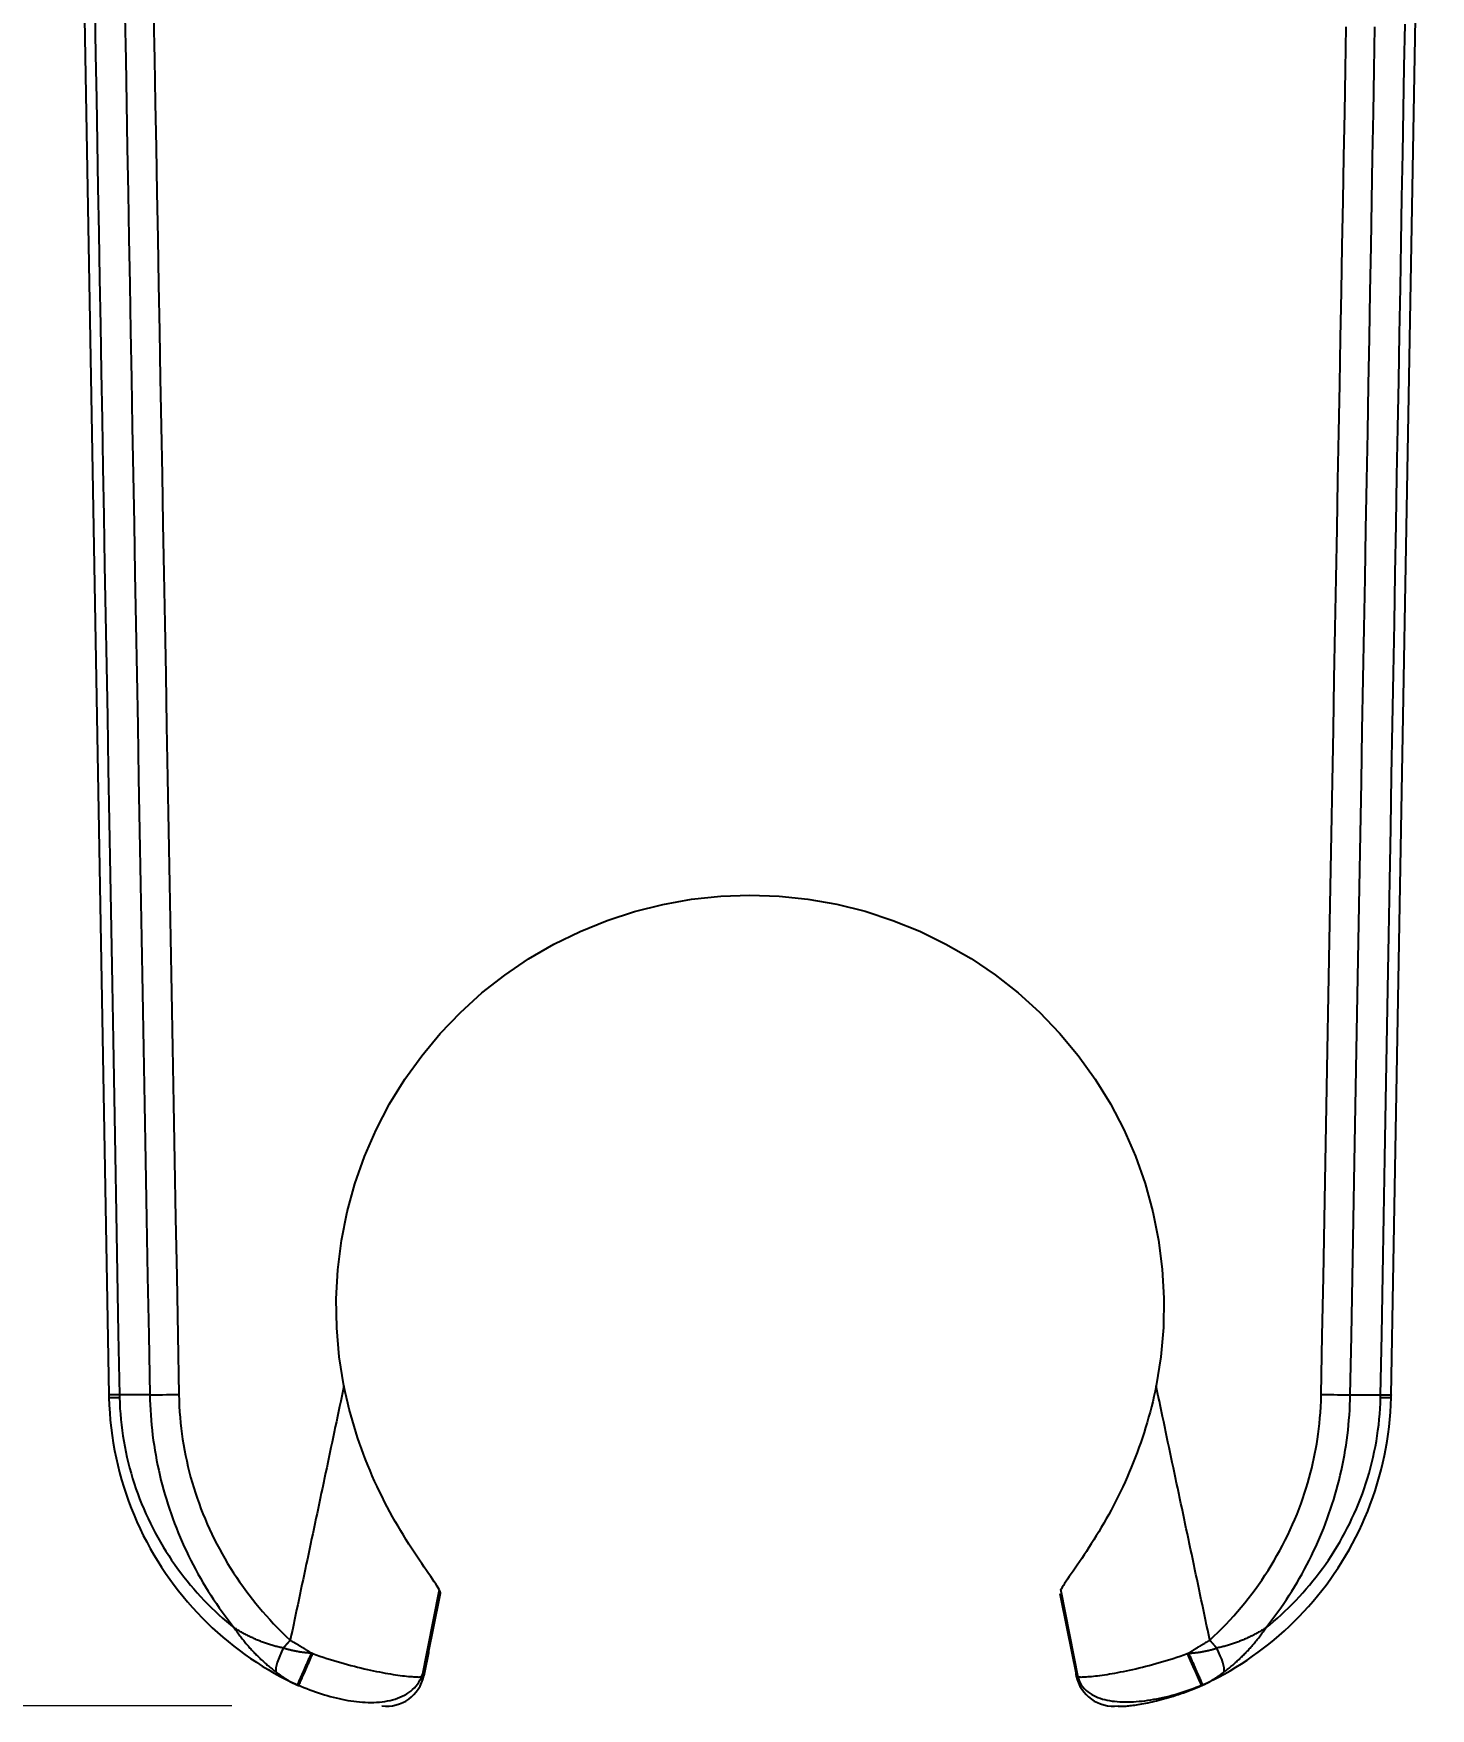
# Model space of a CAD drawing. Extents: x 0 to 395, y 0 to 289.
# Drawn here: x 95.54 to 132.83, y 114.11 to 158.81 of the extents above; entities that cross this region are included whole.
import ezdxf

# ---------------------------------------------------------------- set-up
doc = ezdxf.new("R2010")
doc.units = 0
doc.header["$LTSCALE"] = 10
doc.header["$MEASUREMENT"] = 0
doc.header["$PDMODE"] = 3
doc.header["$PDSIZE"] = -10
doc.layers.get('0').update_dxf_attribs({"linetype": 'CONTINUOUS'})
doc.layers.get('DEFPOINTS').update_dxf_attribs({"linetype": 'CONTINUOUS'})
doc.layers.add('1', color=7, linetype='CONTINUOUS')
doc.styles.add('Daelim Dimension', font='')
doc.styles.get('Daelim Dimension').set_extended_font_data('나눔고딕')
doc.dimstyles.new('DEFAULT', dxfattribs={"dimscale": 2, "dimtxt": 2, "dimasz": 2, "dimexe": 0, "dimexo": 2, "dimgap": 1, "dimtad": 1, "dimdec": 0, "dimzin": 9, "dimdsep": 46, "dimtxsty": 'Daelim Dimension', "dimcen": 0.5, "dimclrd": 5, "dimclre": 5, "dimclrt": 256, "dimadec": 1, "dimazin": 0, "dimtfac": 1, "dimtdec": 0, "dimtix": 1, "dimtmove": 0, "dimatfit": 3, "dimfxl": 1, "dimtolj": 1, "dimtzin": 1, "dimlwd": 9, "dimlwe": 9, "dimarcsym": 0})

# ---------------------------------------------------------------- blocks, each defined once
blk = doc.blocks.new('*D8')
at = {"color": 5, "linetype": 'ByBlock', "lineweight": 9, "ltscale": 0.5, "transparency": 16777216}
for p, q in [((92.505, 181.859), (71.782, 181.859)), ((71.782, 177.859), (71.782, 118.179)), ((100.838, 114.179), (71.782, 114.179))]:
    blk.add_line(p, q, dxfattribs=at)
at = {"color": 5, "ltscale": 0.5, "transparency": 16777216}
for points in [[(71.116, 177.859), (72.449, 177.859), (71.782, 181.859)], [(71.116, 118.179), (72.449, 118.179), (71.782, 114.179)]]:
    blk.add_solid(points, dxfattribs=at)
at = {"layer": 'DEFPOINTS', "color": 0, "ltscale": 0.5, "transparency": 16777216}
for p in [(96.505, 181.859), (71.782, 114.179), (104.838, 114.179)]:
    blk.add_point(p, dxfattribs=at)
at = {"color": 7, "ltscale": 0.5, "transparency": 16777216, "insert": (66.516, 148.019), "char_height": 6, "attachment_point": 5, "rotation": 90, "style": 'Daelim Dimension'}
blk.add_mtext('\\A1;68', dxfattribs=at)
blk = doc.blocks.new('*D9')
at = {"color": 5, "linetype": 'ByBlock', "lineweight": 9, "ltscale": 0.5, "transparency": 16777216}
for p, q in [((109.203, 190.859), (56.379, 190.859)), ((56.379, 186.859), (56.379, 118.179)), ((100.838, 114.179), (56.379, 114.179))]:
    blk.add_line(p, q, dxfattribs=at)
at = {"color": 5, "ltscale": 0.5, "transparency": 16777216}
for points in [[(55.713, 186.859), (57.046, 186.859), (56.379, 190.859)], [(55.713, 118.179), (57.046, 118.179), (56.379, 114.179)]]:
    blk.add_solid(points, dxfattribs=at)
at = {"layer": 'DEFPOINTS', "color": 0, "ltscale": 0.5, "transparency": 16777216}
for p in [(113.203, 190.859), (56.379, 114.179), (104.838, 114.179)]:
    blk.add_point(p, dxfattribs=at)
at = {"color": 7, "ltscale": 0.5, "transparency": 16777216, "insert": (51.178, 152.519), "char_height": 6, "attachment_point": 5, "rotation": 90, "style": 'Daelim Dimension'}
blk.add_mtext('\\A1;77', dxfattribs=at)

msp = doc.modelspace()

# ---------------------------------------------------------------- linework, layer by layer
at = {"layer": '1'}
for p, q in [((98.645, 122.478), (97.835, 122.478)), ((130.694, 122.478), (131.504, 122.478))]:
    msp.add_line(p, q, dxfattribs=at)
for points in [[(96.505, 181.859), (97.554, 122.471)], [(131.785, 122.471), (132.835, 181.859)], [(97.179, 159.386), (97.199, 158.237), (97.22, 157.073), (97.241, 155.893), (97.262, 154.699), (97.284, 153.49), (97.305, 152.265), (97.327, 151.027), (97.35, 149.773), (97.372, 148.506), (97.395, 147.223), (97.418, 145.926), (97.441, 144.612), (97.465, 143.281), (97.489, 141.933), (97.513, 140.567), (97.538, 139.183), (97.563, 137.778), (97.588, 136.353), (97.614, 134.906), (97.64, 133.436), (97.667, 131.942), (97.694, 130.424), (97.721, 128.881), (97.749, 127.315), (97.777, 125.726), (97.806, 124.113), (97.835, 122.478)], [(97.981, 159.273), (98.002, 158.117), (98.023, 156.946), (98.045, 155.76), (98.066, 154.558), (98.088, 153.341), (98.111, 152.109), (98.133, 150.862), (98.156, 149.599), (98.179, 148.322), (98.202, 147.029), (98.226, 145.721), (98.25, 144.397), (98.274, 143.057), (98.298, 141.7), (98.323, 140.328), (98.348, 138.939), (98.374, 137.532), (98.399, 136.109), (98.425, 134.667), (98.452, 133.208), (98.478, 131.73), (98.505, 130.234), (98.533, 128.719), (98.56, 127.186), (98.588, 125.635), (98.617, 124.066), (98.645, 122.478)], [(98.748, 159.275), (98.77, 158.119), (98.791, 156.948), (98.813, 155.762), (98.835, 154.56), (98.857, 153.344), (98.88, 152.112), (98.902, 150.865), (98.926, 149.602), (98.949, 148.325), (98.973, 147.032), (98.997, 145.724), (99.021, 144.4), (99.045, 143.06), (99.07, 141.704), (99.095, 140.332), (99.121, 138.943), (99.146, 137.537), (99.173, 136.113), (99.199, 134.672), (99.226, 133.213), (99.253, 131.736), (99.28, 130.24), (99.308, 128.725), (99.336, 127.192), (99.364, 125.641), (99.393, 124.072), (99.422, 122.485)], [(129.917, 122.485), (129.946, 124.059), (129.975, 125.616), (130.003, 127.156), (130.031, 128.678), (130.058, 130.182), (130.085, 131.669), (130.112, 133.139), (130.139, 134.591), (130.165, 136.025), (130.191, 137.442), (130.217, 138.841), (130.242, 140.224), (130.267, 141.589), (130.292, 142.938), (130.316, 144.271), (130.34, 145.587), (130.364, 146.887), (130.388, 148.17), (130.411, 149.437), (130.434, 150.687), (130.456, 151.92), (130.479, 153.137), (130.501, 154.338), (130.522, 155.523), (130.544, 156.692), (130.565, 157.845), (130.586, 158.984)], [(130.694, 122.478), (130.722, 124.053), (130.751, 125.611), (130.778, 127.15), (130.806, 128.673), (130.833, 130.177), (130.86, 131.664), (130.886, 133.134), (130.913, 134.585), (130.938, 136.02), (130.964, 137.437), (130.989, 138.836), (131.014, 140.219), (131.039, 141.585), (131.063, 142.934), (131.087, 144.267), (131.111, 145.583), (131.135, 146.883), (131.158, 148.167), (131.181, 149.433), (131.203, 150.684), (131.225, 151.917), (131.247, 153.135), (131.269, 154.336), (131.29, 155.52), (131.312, 156.69), (131.332, 157.843), (131.353, 158.981)], [(131.504, 122.478), (131.533, 124.089), (131.561, 125.678), (131.589, 127.247), (131.617, 128.793), (131.644, 130.318), (131.67, 131.82), (131.697, 133.3), (131.723, 134.757), (131.748, 136.192), (131.773, 137.606), (131.798, 139.001), (131.823, 140.376), (131.847, 141.734), (131.871, 143.074), (131.894, 144.399), (131.917, 145.709), (131.94, 147.002), (131.963, 148.28), (131.986, 149.542), (132.008, 150.788), (132.03, 152.017), (132.051, 153.23), (132.073, 154.427), (132.094, 155.607), (132.114, 156.772), (132.135, 157.921), (132.155, 159.055)], [(103.83, 122.714), (103.704, 123.487), (103.635, 124.261), (103.621, 125.037), (103.662, 125.815), (103.76, 126.593), (103.913, 127.357), (104.118, 128.104), (104.376, 128.835), (104.687, 129.548), (105.048, 130.239), (105.455, 130.898), (105.905, 131.524), (106.399, 132.119), (106.938, 132.68), (107.513, 133.202), (108.121, 133.679), (108.759, 134.112), (109.43, 134.501), (110.131, 134.845), (110.852, 135.137), (111.589, 135.378), (112.34, 135.566), (113.107, 135.703), (113.888, 135.785), (114.667, 135.813), (115.443, 135.786), (116.215, 135.705), (116.984, 135.569), (117.744, 135.38), (118.483, 135.139), (119.2, 134.848), (119.896, 134.508), (120.571, 134.118), (121.215, 133.681), (121.823, 133.204), (122.395, 132.687), (122.93, 132.13), (123.429, 131.531), (123.882, 130.902), (124.288, 130.245), (124.646, 129.561), (124.957, 128.85), (125.218, 128.113), (125.425, 127.363), (125.577, 126.604), (125.675, 125.834), (125.718, 125.055), (125.705, 124.269), (125.636, 123.489), (125.51, 122.714)], [(97.554, 122.484), (97.556, 122.405)], [(99.422, 122.485), (99.426, 122.329), (99.433, 122.176), (99.442, 122.024), (99.454, 121.874), (99.467, 121.727), (99.483, 121.581), (99.502, 121.436), (99.523, 121.292), (99.546, 121.147), (99.572, 121.002), (99.6, 120.856), (99.631, 120.711), (99.664, 120.567), (99.699, 120.423), (99.737, 120.281), (99.777, 120.138), (99.82, 119.997), (99.864, 119.856), (99.911, 119.716), (99.961, 119.576), (100.012, 119.438), (100.066, 119.3), (100.122, 119.164), (100.18, 119.028), (100.241, 118.893), (100.303, 118.759), (100.368, 118.626), (100.435, 118.495), (100.504, 118.364), (100.575, 118.234), (100.648, 118.106), (100.723, 117.979), (100.8, 117.854), (100.879, 117.729), (100.96, 117.607), (101.042, 117.486), (101.126, 117.367), (101.211, 117.25), (101.297, 117.135), (101.385, 117.022), (101.475, 116.91), (101.565, 116.8), (101.657, 116.692), (101.752, 116.584), (101.85, 116.476), (101.951, 116.368), (102.056, 116.259), (102.165, 116.15), (102.278, 116.039), (102.395, 115.929)], [(103.83, 122.714), (103.801, 122.577), (103.772, 122.44), (103.743, 122.303), (103.714, 122.167), (103.685, 122.03), (103.656, 121.894), (103.628, 121.757), (103.599, 121.621), (103.57, 121.484), (103.541, 121.348), (103.512, 121.211), (103.483, 121.075), (103.455, 120.939), (103.426, 120.803), (103.397, 120.666), (103.368, 120.53), (103.34, 120.394), (103.311, 120.258), (103.282, 120.122), (103.253, 119.986), (103.225, 119.85), (103.196, 119.714), (103.167, 119.579), (103.138, 119.443), (103.11, 119.307), (103.081, 119.172), (103.052, 119.036), (103.024, 118.9), (102.995, 118.765), (102.966, 118.629), (102.938, 118.494), (102.909, 118.359), (102.881, 118.223), (102.852, 118.088), (102.823, 117.953), (102.795, 117.817), (102.766, 117.682), (102.737, 117.547), (102.709, 117.412), (102.68, 117.277), (102.652, 117.142), (102.623, 117.007), (102.595, 116.872), (102.566, 116.737), (102.538, 116.603), (102.509, 116.468), (102.481, 116.333), (102.452, 116.199), (102.424, 116.064), (102.395, 115.929)], [(106.397, 117.173), (106.405, 117.181), (106.407, 117.195), (106.401, 117.217), (106.389, 117.246), (106.371, 117.281), (106.347, 117.324), (106.316, 117.373), (106.281, 117.429), (106.24, 117.49), (106.194, 117.557), (106.144, 117.629), (106.09, 117.708), (106.033, 117.791), (105.972, 117.879), (105.909, 117.971), (105.843, 118.068), (105.775, 118.169), (105.705, 118.274), (105.634, 118.383), (105.562, 118.495), (105.49, 118.609), (105.418, 118.727), (105.345, 118.847), (105.272, 118.97), (105.2, 119.096), (105.127, 119.224), (105.055, 119.356), (104.984, 119.489), (104.915, 119.623), (104.846, 119.759), (104.779, 119.896), (104.713, 120.034), (104.649, 120.174), (104.586, 120.315), (104.525, 120.458), (104.466, 120.602), (104.408, 120.747), (104.352, 120.893), (104.297, 121.041), (104.245, 121.19), (104.194, 121.339), (104.145, 121.49), (104.098, 121.641), (104.054, 121.792), (104.011, 121.944), (103.971, 122.097), (103.932, 122.25), (103.896, 122.404), (103.862, 122.559), (103.83, 122.714)], [(125.51, 122.714), (125.481, 122.573), (125.45, 122.433), (125.418, 122.293), (125.383, 122.154), (125.348, 122.016), (125.31, 121.879), (125.271, 121.742), (125.23, 121.606), (125.188, 121.47), (125.144, 121.335), (125.099, 121.201), (125.052, 121.067), (125.003, 120.935), (124.953, 120.802), (124.901, 120.671), (124.848, 120.54), (124.794, 120.41), (124.738, 120.281), (124.68, 120.152), (124.621, 120.024), (124.561, 119.897), (124.499, 119.77), (124.436, 119.645), (124.373, 119.523), (124.309, 119.401), (124.244, 119.282), (124.179, 119.164), (124.113, 119.049), (124.047, 118.935), (123.98, 118.823), (123.913, 118.713), (123.846, 118.605), (123.78, 118.5), (123.715, 118.398), (123.65, 118.299), (123.587, 118.203), (123.525, 118.11), (123.464, 118.02), (123.406, 117.934), (123.348, 117.851), (123.294, 117.772), (123.242, 117.697), (123.193, 117.626), (123.148, 117.561), (123.106, 117.499), (123.068, 117.442), (123.034, 117.39), (123.004, 117.343), (122.98, 117.302), (122.96, 117.266)], [(126.944, 115.929), (126.916, 116.064), (126.887, 116.199), (126.859, 116.333), (126.83, 116.468), (126.802, 116.603), (126.773, 116.737), (126.745, 116.872), (126.716, 117.007), (126.688, 117.142), (126.659, 117.277), (126.631, 117.412), (126.602, 117.547), (126.573, 117.682), (126.545, 117.817), (126.516, 117.953), (126.488, 118.088), (126.459, 118.223), (126.43, 118.359), (126.402, 118.494), (126.373, 118.629), (126.344, 118.765), (126.316, 118.9), (126.287, 119.036), (126.258, 119.172), (126.23, 119.307), (126.201, 119.443), (126.172, 119.579), (126.144, 119.714), (126.115, 119.85), (126.086, 119.986), (126.057, 120.122), (126.029, 120.258), (126, 120.394), (125.971, 120.53), (125.942, 120.666), (125.914, 120.803), (125.885, 120.939), (125.856, 121.075), (125.827, 121.211), (125.798, 121.348), (125.77, 121.484), (125.741, 121.621), (125.712, 121.757), (125.683, 121.894), (125.654, 122.03), (125.625, 122.167), (125.596, 122.303), (125.568, 122.44), (125.539, 122.577), (125.51, 122.714)], [(126.944, 115.929), (127.055, 116.033), (127.164, 116.139), (127.271, 116.246), (127.376, 116.355), (127.479, 116.465), (127.581, 116.577), (127.681, 116.691), (127.779, 116.806), (127.875, 116.923), (127.97, 117.042), (128.063, 117.162), (128.153, 117.284), (128.242, 117.408), (128.33, 117.533), (128.415, 117.66), (128.498, 117.789), (128.58, 117.919), (128.659, 118.051), (128.736, 118.185), (128.812, 118.32), (128.885, 118.456), (128.955, 118.594), (129.024, 118.733), (129.089, 118.872), (129.153, 119.013), (129.213, 119.153), (129.271, 119.293), (129.326, 119.434), (129.378, 119.573), (129.427, 119.712), (129.474, 119.851), (129.517, 119.988), (129.558, 120.124), (129.596, 120.258), (129.632, 120.391), (129.664, 120.521), (129.695, 120.651), (129.723, 120.779), (129.749, 120.907), (129.774, 121.036), (129.796, 121.165), (129.817, 121.297), (129.837, 121.43), (129.854, 121.567), (129.87, 121.707), (129.884, 121.853), (129.896, 122.003), (129.906, 122.159), (129.913, 122.319), (129.917, 122.485)], [(97.835, 122.478), (97.824, 122.478), (97.813, 122.478), (97.803, 122.478), (97.792, 122.477), (97.782, 122.477), (97.772, 122.477), (97.762, 122.477), (97.752, 122.476), (97.743, 122.476), (97.734, 122.476), (97.725, 122.476), (97.716, 122.476), (97.707, 122.475), (97.699, 122.475), (97.691, 122.475), (97.683, 122.475), (97.675, 122.475), (97.668, 122.474), (97.661, 122.474), (97.654, 122.474), (97.647, 122.474), (97.64, 122.474), (97.634, 122.474), (97.628, 122.473), (97.622, 122.473), (97.617, 122.473), (97.611, 122.473), (97.606, 122.473), (97.601, 122.473), (97.597, 122.473), (97.592, 122.472), (97.588, 122.472), (97.584, 122.472), (97.58, 122.472), (97.577, 122.472), (97.574, 122.472), (97.571, 122.472), (97.568, 122.472), (97.566, 122.472), (97.563, 122.472), (97.561, 122.471), (97.56, 122.471), (97.558, 122.471), (97.557, 122.471), (97.556, 122.471), (97.555, 122.471), (97.555, 122.471), (97.554, 122.471), (97.554, 122.471), (97.554, 122.471)], [(97.556, 122.405), (97.563, 122.202), (97.575, 121.999), (97.592, 121.797), (97.613, 121.595), (97.639, 121.394), (97.67, 121.193), (97.706, 120.994), (97.746, 120.795), (97.79, 120.598), (97.84, 120.403), (97.893, 120.209), (97.951, 120.016), (98.013, 119.826), (98.08, 119.637), (98.151, 119.45), (98.225, 119.266), (98.304, 119.083), (98.387, 118.903), (98.473, 118.725), (98.564, 118.55), (98.658, 118.377), (98.755, 118.207), (98.857, 118.039), (98.961, 117.875), (99.069, 117.713), (99.18, 117.554), (99.295, 117.398), (99.412, 117.245), (99.533, 117.095), (99.656, 116.948), (99.782, 116.804), (99.911, 116.663), (100.043, 116.526), (100.177, 116.392), (100.314, 116.261), (100.454, 116.134), (100.595, 116.01), (100.739, 115.889), (100.886, 115.772), (101.034, 115.658), (101.184, 115.548), (101.337, 115.441), (101.491, 115.338), (101.648, 115.238), (101.806, 115.142), (101.965, 115.049), (102.127, 114.961), (102.29, 114.875), (102.454, 114.794), (102.62, 114.716)], [(97.835, 122.478), (97.835, 122.477), (97.835, 122.475), (97.835, 122.474), (97.835, 122.473), (97.835, 122.471), (97.835, 122.47), (97.835, 122.468), (97.835, 122.467), (97.835, 122.465), (97.836, 122.464), (97.836, 122.462), (97.836, 122.461), (97.836, 122.46), (97.836, 122.458), (97.836, 122.457), (97.836, 122.455), (97.836, 122.454), (97.836, 122.452), (97.836, 122.451), (97.836, 122.449), (97.836, 122.448), (97.836, 122.447), (97.836, 122.445), (97.836, 122.444), (97.836, 122.442), (97.836, 122.441), (97.836, 122.439), (97.836, 122.438), (97.836, 122.436), (97.836, 122.435), (97.836, 122.433), (97.836, 122.432), (97.836, 122.43), (97.836, 122.429), (97.836, 122.427), (97.836, 122.425), (97.836, 122.424), (97.836, 122.422), (97.836, 122.421), (97.836, 122.419), (97.836, 122.418), (97.837, 122.416), (97.837, 122.415), (97.837, 122.413), (97.837, 122.412), (97.837, 122.41), (97.837, 122.409), (97.837, 122.407), (97.837, 122.406), (97.837, 122.404)], [(97.837, 122.404), (97.842, 122.257), (97.849, 122.111), (97.86, 121.965), (97.872, 121.819), (97.888, 121.673), (97.906, 121.527), (97.927, 121.383), (97.951, 121.238), (97.977, 121.094), (98.005, 120.951), (98.037, 120.809), (98.07, 120.667), (98.107, 120.526), (98.146, 120.386), (98.187, 120.247), (98.23, 120.109), (98.276, 119.972), (98.325, 119.836), (98.375, 119.701), (98.428, 119.568), (98.484, 119.435), (98.541, 119.304), (98.601, 119.174), (98.662, 119.045), (98.726, 118.918), (98.792, 118.792), (98.86, 118.668), (98.93, 118.545), (99.002, 118.423), (99.076, 118.303), (99.151, 118.185), (99.229, 118.068), (99.308, 117.953), (99.389, 117.839), (99.472, 117.727), (99.557, 117.617), (99.643, 117.508), (99.731, 117.401), (99.821, 117.296), (99.912, 117.192), (100.004, 117.091), (100.098, 116.991), (100.194, 116.893), (100.291, 116.796), (100.389, 116.702), (100.489, 116.609), (100.59, 116.518), (100.693, 116.429), (100.797, 116.342), (100.901, 116.257)], [(98.645, 122.478), (98.649, 122.343), (98.654, 122.208), (98.661, 122.073), (98.67, 121.938), (98.68, 121.803), (98.692, 121.668), (98.707, 121.533), (98.722, 121.399), (98.74, 121.265), (98.76, 121.131), (98.781, 120.997), (98.804, 120.864), (98.829, 120.731), (98.855, 120.598), (98.884, 120.466), (98.914, 120.334), (98.945, 120.203), (98.979, 120.072), (99.014, 119.942), (99.051, 119.812), (99.09, 119.682), (99.13, 119.554), (99.172, 119.425), (99.216, 119.298), (99.261, 119.171), (99.308, 119.044), (99.357, 118.919), (99.407, 118.793), (99.459, 118.669), (99.512, 118.546), (99.567, 118.423), (99.624, 118.301), (99.683, 118.179), (99.742, 118.059), (99.804, 117.939), (99.867, 117.821), (99.931, 117.703), (99.997, 117.586), (100.065, 117.469), (100.134, 117.354), (100.204, 117.24), (100.276, 117.127), (100.349, 117.014), (100.424, 116.903), (100.5, 116.793), (100.578, 116.683), (100.657, 116.575), (100.737, 116.468), (100.818, 116.362), (100.901, 116.257)], [(127.017, 114.859), (127.175, 114.94), (127.331, 115.025), (127.485, 115.113), (127.638, 115.205), (127.79, 115.3), (127.939, 115.398), (128.087, 115.5), (128.233, 115.605), (128.377, 115.713), (128.519, 115.824), (128.66, 115.938), (128.798, 116.056), (128.934, 116.177), (129.067, 116.301), (129.198, 116.428), (129.327, 116.558), (129.454, 116.691), (129.578, 116.827), (129.699, 116.966), (129.818, 117.108), (129.934, 117.253), (130.047, 117.401), (130.157, 117.551), (130.265, 117.704), (130.369, 117.86), (130.47, 118.019), (130.568, 118.18), (130.663, 118.343), (130.754, 118.509), (130.842, 118.678), (130.927, 118.848), (131.007, 119.021), (131.085, 119.196), (131.158, 119.373), (131.228, 119.553), (131.294, 119.734), (131.356, 119.916), (131.414, 120.101), (131.468, 120.287), (131.518, 120.474), (131.564, 120.663), (131.606, 120.854), (131.643, 121.045), (131.677, 121.237), (131.705, 121.43), (131.73, 121.624), (131.75, 121.819), (131.766, 122.014), (131.777, 122.209), (131.784, 122.405)], [(128.438, 116.257), (128.521, 116.362), (128.603, 116.468), (128.683, 116.575), (128.762, 116.683), (128.839, 116.793), (128.916, 116.903), (128.99, 117.014), (129.064, 117.127), (129.135, 117.24), (129.206, 117.354), (129.275, 117.469), (129.342, 117.586), (129.408, 117.703), (129.473, 117.821), (129.536, 117.939), (129.597, 118.059), (129.657, 118.179), (129.715, 118.301), (129.772, 118.423), (129.827, 118.546), (129.881, 118.669), (129.933, 118.793), (129.983, 118.919), (130.031, 119.044), (130.078, 119.171), (130.124, 119.298), (130.168, 119.425), (130.21, 119.554), (130.25, 119.682), (130.288, 119.812), (130.325, 119.942), (130.361, 120.072), (130.394, 120.203), (130.426, 120.334), (130.456, 120.466), (130.484, 120.598), (130.511, 120.731), (130.535, 120.864), (130.558, 120.997), (130.58, 121.131), (130.599, 121.265), (130.617, 121.399), (130.633, 121.533), (130.647, 121.668), (130.659, 121.803), (130.67, 121.938), (130.679, 122.073), (130.685, 122.208), (130.691, 122.343), (130.694, 122.478)], [(128.438, 116.257), (128.543, 116.342), (128.647, 116.429), (128.749, 116.518), (128.85, 116.609), (128.95, 116.702), (129.048, 116.796), (129.145, 116.893), (129.241, 116.991), (129.335, 117.091), (129.428, 117.192), (129.519, 117.296), (129.608, 117.401), (129.696, 117.508), (129.783, 117.617), (129.867, 117.727), (129.95, 117.839), (130.031, 117.952), (130.111, 118.068), (130.188, 118.185), (130.264, 118.303), (130.338, 118.423), (130.41, 118.545), (130.48, 118.668), (130.547, 118.792), (130.613, 118.918), (130.677, 119.045), (130.739, 119.174), (130.799, 119.304), (130.856, 119.435), (130.911, 119.567), (130.964, 119.701), (131.015, 119.836), (131.063, 119.972), (131.109, 120.109), (131.153, 120.247), (131.194, 120.386), (131.233, 120.526), (131.269, 120.667), (131.303, 120.809), (131.334, 120.951), (131.363, 121.094), (131.389, 121.238), (131.412, 121.383), (131.433, 121.527), (131.451, 121.673), (131.467, 121.819), (131.48, 121.965), (131.49, 122.111), (131.498, 122.257), (131.503, 122.404)], [(131.503, 122.404), (131.503, 122.406), (131.503, 122.407), (131.503, 122.409), (131.503, 122.41), (131.503, 122.412), (131.503, 122.413), (131.503, 122.415), (131.503, 122.416), (131.503, 122.418), (131.503, 122.419), (131.503, 122.421), (131.503, 122.422), (131.503, 122.424), (131.503, 122.425), (131.503, 122.427), (131.503, 122.429), (131.503, 122.43), (131.503, 122.432), (131.503, 122.433), (131.503, 122.435), (131.503, 122.436), (131.503, 122.438), (131.503, 122.439), (131.503, 122.441), (131.503, 122.442), (131.504, 122.444), (131.504, 122.445), (131.504, 122.447), (131.504, 122.448), (131.504, 122.449), (131.504, 122.451), (131.504, 122.452), (131.504, 122.454), (131.504, 122.455), (131.504, 122.457), (131.504, 122.458), (131.504, 122.46), (131.504, 122.461), (131.504, 122.462), (131.504, 122.464), (131.504, 122.465), (131.504, 122.467), (131.504, 122.468), (131.504, 122.47), (131.504, 122.471), (131.504, 122.473), (131.504, 122.474), (131.504, 122.475), (131.504, 122.477), (131.504, 122.478)], [(131.504, 122.478), (131.515, 122.478), (131.526, 122.478), (131.537, 122.478), (131.547, 122.478), (131.558, 122.478), (131.568, 122.478), (131.577, 122.478), (131.587, 122.478), (131.597, 122.478), (131.606, 122.478), (131.615, 122.478), (131.624, 122.478), (131.632, 122.478), (131.64, 122.478), (131.649, 122.478), (131.656, 122.478), (131.664, 122.479), (131.672, 122.479), (131.679, 122.479), (131.686, 122.479), (131.693, 122.479), (131.699, 122.479), (131.705, 122.48), (131.711, 122.48), (131.717, 122.48), (131.723, 122.48), (131.728, 122.48), (131.733, 122.48), (131.738, 122.48), (131.743, 122.48), (131.747, 122.48), (131.751, 122.48), (131.755, 122.48), (131.759, 122.48), (131.763, 122.48), (131.766, 122.48), (131.769, 122.479), (131.771, 122.479), (131.774, 122.478), (131.776, 122.478), (131.778, 122.477), (131.78, 122.477), (131.781, 122.476), (131.783, 122.476), (131.784, 122.475), (131.784, 122.474), (131.785, 122.473), (131.785, 122.473), (131.785, 122.472), (131.785, 122.471)], [(131.784, 122.405), (131.784, 122.407), (131.784, 122.408), (131.784, 122.409), (131.784, 122.411), (131.784, 122.412), (131.784, 122.413), (131.784, 122.415), (131.784, 122.416), (131.784, 122.417), (131.784, 122.419), (131.784, 122.42), (131.784, 122.421), (131.784, 122.423), (131.784, 122.424), (131.784, 122.425), (131.784, 122.427), (131.784, 122.428), (131.784, 122.429), (131.784, 122.43), (131.784, 122.432), (131.784, 122.433), (131.784, 122.434), (131.784, 122.436), (131.784, 122.437), (131.784, 122.438), (131.784, 122.44), (131.784, 122.441), (131.784, 122.442), (131.784, 122.444), (131.784, 122.445), (131.784, 122.446), (131.784, 122.447), (131.785, 122.449), (131.785, 122.45), (131.785, 122.451), (131.785, 122.453), (131.785, 122.454), (131.785, 122.455), (131.785, 122.457), (131.785, 122.458), (131.785, 122.459), (131.785, 122.46), (131.785, 122.462), (131.785, 122.463), (131.785, 122.464), (131.785, 122.466), (131.785, 122.467), (131.785, 122.468), (131.785, 122.47), (131.785, 122.471)], [(105.908, 114.896), (106.382, 117.279)], [(106.397, 117.173), (106.388, 117.129), (106.379, 117.085), (106.37, 117.041), (106.362, 116.997), (106.353, 116.953), (106.344, 116.909), (106.335, 116.865), (106.326, 116.821), (106.318, 116.777), (106.309, 116.733), (106.3, 116.689), (106.291, 116.645), (106.283, 116.601), (106.274, 116.557), (106.265, 116.513), (106.256, 116.469), (106.248, 116.426), (106.239, 116.382), (106.23, 116.338), (106.221, 116.294), (106.213, 116.25), (106.204, 116.206), (106.195, 116.162), (106.186, 116.118), (106.178, 116.074), (106.169, 116.03), (106.16, 115.986), (106.151, 115.942), (106.143, 115.898), (106.134, 115.855), (106.125, 115.811), (106.116, 115.767), (106.108, 115.723), (106.099, 115.679), (106.09, 115.635), (106.082, 115.591), (106.073, 115.547), (106.064, 115.504), (106.055, 115.46), (106.047, 115.416), (106.038, 115.372), (106.029, 115.328), (106.02, 115.284), (106.012, 115.241), (106.003, 115.197), (105.994, 115.153), (105.985, 115.109), (105.977, 115.065), (105.968, 115.022), (105.959, 114.978)], [(122.943, 117.173), (122.952, 117.129), (122.96, 117.085), (122.969, 117.041), (122.978, 116.997), (122.987, 116.953), (122.995, 116.909), (123.004, 116.865), (123.013, 116.821), (123.022, 116.777), (123.03, 116.733), (123.039, 116.689), (123.048, 116.645), (123.057, 116.601), (123.065, 116.557), (123.074, 116.513), (123.083, 116.469), (123.092, 116.426), (123.101, 116.382), (123.109, 116.338), (123.118, 116.294), (123.127, 116.25), (123.136, 116.206), (123.144, 116.162), (123.153, 116.118), (123.162, 116.074), (123.17, 116.03), (123.179, 115.986), (123.188, 115.942), (123.197, 115.898), (123.205, 115.855), (123.214, 115.811), (123.223, 115.767), (123.232, 115.723), (123.24, 115.679), (123.249, 115.635), (123.258, 115.591), (123.267, 115.547), (123.275, 115.504), (123.284, 115.46), (123.293, 115.416), (123.302, 115.372), (123.31, 115.328), (123.319, 115.284), (123.328, 115.241), (123.336, 115.197), (123.345, 115.153), (123.354, 115.109), (123.363, 115.065), (123.371, 115.022), (123.38, 114.978)], [(122.955, 117.292), (123.432, 114.896)], [(102.211, 115.718), (102.182, 115.724), (102.153, 115.73), (102.125, 115.736), (102.096, 115.743), (102.068, 115.75), (102.04, 115.757), (102.012, 115.764), (101.984, 115.772), (101.956, 115.779), (101.928, 115.787), (101.9, 115.795), (101.872, 115.804), (101.845, 115.812), (101.817, 115.821), (101.79, 115.83), (101.763, 115.839), (101.736, 115.848), (101.709, 115.858), (101.682, 115.867), (101.655, 115.877), (101.628, 115.887), (101.602, 115.898), (101.575, 115.908), (101.549, 115.919), (101.522, 115.93), (101.496, 115.941), (101.47, 115.952), (101.444, 115.963), (101.418, 115.975), (101.393, 115.987), (101.367, 115.998), (101.342, 116.01), (101.316, 116.023), (101.291, 116.035), (101.266, 116.048), (101.241, 116.061), (101.216, 116.073), (101.191, 116.087), (101.166, 116.1), (101.141, 116.113), (101.117, 116.127), (101.093, 116.141), (101.068, 116.155), (101.044, 116.169), (101.02, 116.183), (100.996, 116.197), (100.972, 116.212), (100.949, 116.227), (100.925, 116.242), (100.901, 116.257)], [(100.901, 116.257), (100.92, 116.23), (100.938, 116.203), (100.957, 116.177), (100.976, 116.15), (100.995, 116.124), (101.014, 116.098), (101.033, 116.072), (101.052, 116.046), (101.072, 116.02), (101.092, 115.994), (101.112, 115.968), (101.132, 115.943), (101.152, 115.917), (101.172, 115.892), (101.193, 115.867), (101.214, 115.842), (101.235, 115.817), (101.256, 115.792), (101.277, 115.768), (101.298, 115.743), (101.32, 115.719), (101.342, 115.695), (101.363, 115.671), (101.386, 115.647), (101.408, 115.623), (101.43, 115.6), (101.453, 115.576), (101.475, 115.553), (101.498, 115.53), (101.521, 115.507), (101.544, 115.484), (101.567, 115.462), (101.591, 115.439), (101.614, 115.417), (101.638, 115.395), (101.662, 115.373), (101.686, 115.351), (101.71, 115.329), (101.734, 115.308), (101.759, 115.286), (101.783, 115.265), (101.808, 115.244), (101.833, 115.224), (101.858, 115.203), (101.883, 115.183), (101.909, 115.163), (101.934, 115.143), (101.96, 115.123), (101.986, 115.103), (102.011, 115.084)], [(128.438, 116.257), (128.414, 116.242), (128.391, 116.227), (128.367, 116.212), (128.343, 116.197), (128.319, 116.183), (128.295, 116.169), (128.271, 116.155), (128.247, 116.141), (128.222, 116.127), (128.198, 116.113), (128.173, 116.1), (128.149, 116.087), (128.124, 116.074), (128.099, 116.061), (128.074, 116.048), (128.049, 116.035), (128.023, 116.023), (127.998, 116.011), (127.972, 115.998), (127.947, 115.987), (127.921, 115.975), (127.895, 115.963), (127.869, 115.952), (127.843, 115.941), (127.817, 115.93), (127.791, 115.919), (127.764, 115.908), (127.738, 115.898), (127.711, 115.887), (127.684, 115.877), (127.658, 115.867), (127.631, 115.858), (127.604, 115.848), (127.577, 115.839), (127.549, 115.83), (127.522, 115.821), (127.494, 115.812), (127.467, 115.804), (127.439, 115.795), (127.412, 115.787), (127.384, 115.779), (127.356, 115.772), (127.328, 115.764), (127.3, 115.757), (127.271, 115.75), (127.243, 115.743), (127.215, 115.736), (127.186, 115.73), (127.157, 115.724), (127.129, 115.718)], [(127.328, 115.084), (127.354, 115.103), (127.38, 115.123), (127.405, 115.143), (127.431, 115.163), (127.456, 115.183), (127.481, 115.203), (127.506, 115.224), (127.531, 115.244), (127.556, 115.265), (127.581, 115.286), (127.605, 115.308), (127.629, 115.329), (127.654, 115.351), (127.678, 115.373), (127.701, 115.395), (127.725, 115.417), (127.749, 115.439), (127.772, 115.462), (127.795, 115.484), (127.818, 115.507), (127.841, 115.53), (127.864, 115.553), (127.887, 115.576), (127.909, 115.6), (127.932, 115.623), (127.954, 115.647), (127.976, 115.671), (127.998, 115.695), (128.019, 115.719), (128.041, 115.743), (128.062, 115.768), (128.084, 115.792), (128.105, 115.817), (128.126, 115.842), (128.146, 115.867), (128.167, 115.892), (128.187, 115.917), (128.208, 115.943), (128.228, 115.968), (128.248, 115.994), (128.267, 116.02), (128.287, 116.046), (128.306, 116.072), (128.326, 116.098), (128.345, 116.124), (128.364, 116.15), (128.383, 116.177), (128.401, 116.203), (128.42, 116.23), (128.438, 116.257)], [(102.395, 115.929), (102.391, 115.925), (102.387, 115.921), (102.384, 115.917), (102.38, 115.912), (102.376, 115.908), (102.372, 115.904), (102.368, 115.899), (102.364, 115.895), (102.361, 115.891), (102.357, 115.887), (102.353, 115.882), (102.349, 115.878), (102.345, 115.874), (102.342, 115.87), (102.338, 115.865), (102.334, 115.861), (102.33, 115.857), (102.327, 115.852), (102.323, 115.848), (102.319, 115.844), (102.316, 115.84), (102.312, 115.835), (102.308, 115.831), (102.304, 115.827), (102.301, 115.823), (102.297, 115.818), (102.293, 115.814), (102.29, 115.81), (102.286, 115.806), (102.282, 115.801), (102.279, 115.797), (102.275, 115.793), (102.271, 115.789), (102.268, 115.785), (102.264, 115.78), (102.261, 115.776), (102.257, 115.772), (102.253, 115.768), (102.25, 115.764), (102.246, 115.759), (102.243, 115.755), (102.239, 115.751), (102.235, 115.747), (102.232, 115.743), (102.228, 115.738), (102.225, 115.734), (102.221, 115.73), (102.218, 115.726), (102.214, 115.722), (102.211, 115.718)], [(102.395, 115.929), (102.407, 115.923), (102.418, 115.916), (102.43, 115.91), (102.441, 115.903), (102.453, 115.897), (102.464, 115.89), (102.475, 115.884), (102.487, 115.877), (102.498, 115.87), (102.51, 115.864), (102.521, 115.857), (102.533, 115.85), (102.544, 115.844), (102.556, 115.837), (102.567, 115.83), (102.579, 115.823), (102.59, 115.817), (102.602, 115.81), (102.613, 115.803), (102.624, 115.796), (102.636, 115.789), (102.647, 115.782), (102.659, 115.775), (102.67, 115.768), (102.682, 115.761), (102.693, 115.754), (102.704, 115.747), (102.716, 115.74), (102.727, 115.733), (102.739, 115.726), (102.75, 115.719), (102.761, 115.712), (102.773, 115.705), (102.784, 115.697), (102.795, 115.69), (102.807, 115.683), (102.818, 115.676), (102.829, 115.669), (102.841, 115.661), (102.852, 115.654), (102.863, 115.647), (102.875, 115.64), (102.886, 115.632), (102.897, 115.625), (102.909, 115.618), (102.92, 115.61), (102.931, 115.603), (102.942, 115.596), (102.954, 115.588), (102.965, 115.581)], [(126.375, 115.581), (126.386, 115.588), (126.397, 115.596), (126.409, 115.603), (126.42, 115.61), (126.431, 115.618), (126.442, 115.625), (126.454, 115.632), (126.465, 115.64), (126.476, 115.647), (126.488, 115.654), (126.499, 115.662), (126.51, 115.669), (126.522, 115.676), (126.533, 115.683), (126.544, 115.69), (126.556, 115.698), (126.567, 115.705), (126.578, 115.712), (126.59, 115.719), (126.601, 115.726), (126.612, 115.733), (126.624, 115.74), (126.635, 115.747), (126.647, 115.754), (126.658, 115.761), (126.669, 115.768), (126.681, 115.775), (126.692, 115.782), (126.704, 115.789), (126.715, 115.796), (126.726, 115.803), (126.738, 115.81), (126.749, 115.817), (126.761, 115.823), (126.772, 115.83), (126.784, 115.837), (126.795, 115.844), (126.807, 115.85), (126.818, 115.857), (126.83, 115.864), (126.841, 115.871), (126.853, 115.877), (126.864, 115.884), (126.875, 115.89), (126.887, 115.897), (126.898, 115.903), (126.91, 115.91), (126.921, 115.916), (126.933, 115.923), (126.944, 115.929)], [(127.129, 115.718), (127.125, 115.722), (127.122, 115.726), (127.118, 115.73), (127.115, 115.734), (127.111, 115.738), (127.108, 115.743), (127.104, 115.747), (127.1, 115.751), (127.097, 115.755), (127.093, 115.759), (127.09, 115.764), (127.086, 115.768), (127.083, 115.772), (127.079, 115.776), (127.075, 115.78), (127.072, 115.785), (127.068, 115.789), (127.064, 115.793), (127.061, 115.797), (127.057, 115.801), (127.053, 115.806), (127.05, 115.81), (127.046, 115.814), (127.042, 115.818), (127.039, 115.823), (127.035, 115.827), (127.031, 115.831), (127.028, 115.835), (127.024, 115.84), (127.02, 115.844), (127.016, 115.848), (127.013, 115.852), (127.009, 115.857), (127.005, 115.861), (127.001, 115.865), (126.998, 115.87), (126.994, 115.874), (126.99, 115.878), (126.986, 115.882), (126.983, 115.887), (126.979, 115.891), (126.975, 115.895), (126.971, 115.899), (126.967, 115.904), (126.964, 115.908), (126.96, 115.912), (126.956, 115.917), (126.952, 115.921), (126.948, 115.925), (126.944, 115.929)], [(102.965, 115.581), (102.949, 115.582), (102.933, 115.583), (102.918, 115.584), (102.902, 115.585), (102.887, 115.586), (102.871, 115.587), (102.855, 115.588), (102.84, 115.59), (102.824, 115.591), (102.809, 115.593), (102.793, 115.594), (102.778, 115.596), (102.762, 115.598), (102.747, 115.6), (102.731, 115.602), (102.716, 115.604), (102.701, 115.606), (102.685, 115.608), (102.67, 115.61), (102.655, 115.612), (102.639, 115.615), (102.624, 115.617), (102.609, 115.62), (102.594, 115.622), (102.578, 115.625), (102.563, 115.628), (102.548, 115.631), (102.533, 115.634), (102.518, 115.637), (102.503, 115.64), (102.488, 115.643), (102.473, 115.646), (102.458, 115.65), (102.443, 115.653), (102.429, 115.656), (102.414, 115.66), (102.399, 115.664), (102.384, 115.667), (102.37, 115.671), (102.355, 115.675), (102.34, 115.679), (102.326, 115.683), (102.311, 115.687), (102.297, 115.691), (102.282, 115.695), (102.268, 115.7), (102.254, 115.704), (102.239, 115.708), (102.225, 115.713), (102.211, 115.718)], [(102.592, 114.741), (102.593, 114.745), (102.595, 114.749), (102.598, 114.755), (102.6, 114.761), (102.603, 114.767), (102.606, 114.775), (102.609, 114.783), (102.613, 114.791), (102.617, 114.801), (102.621, 114.81), (102.626, 114.821), (102.631, 114.832), (102.636, 114.844), (102.642, 114.857), (102.648, 114.87), (102.654, 114.884), (102.66, 114.899), (102.667, 114.914), (102.674, 114.929), (102.681, 114.946), (102.688, 114.962), (102.696, 114.98), (102.704, 114.998), (102.712, 115.016), (102.72, 115.035), (102.729, 115.054), (102.738, 115.074), (102.746, 115.094), (102.756, 115.114), (102.765, 115.135), (102.774, 115.156), (102.784, 115.177), (102.793, 115.199), (102.803, 115.221), (102.813, 115.243), (102.823, 115.265), (102.833, 115.288), (102.843, 115.31), (102.853, 115.333), (102.863, 115.356), (102.874, 115.378), (102.884, 115.401), (102.894, 115.424), (102.904, 115.447), (102.914, 115.469), (102.924, 115.492), (102.935, 115.514), (102.945, 115.537), (102.955, 115.559), (102.964, 115.581)], [(102.625, 114.725), (102.627, 114.729), (102.629, 114.734), (102.632, 114.739), (102.634, 114.745), (102.637, 114.752), (102.64, 114.759), (102.644, 114.767), (102.648, 114.775), (102.652, 114.785), (102.657, 114.794), (102.661, 114.805), (102.666, 114.816), (102.672, 114.828), (102.677, 114.841), (102.683, 114.854), (102.689, 114.868), (102.696, 114.883), (102.703, 114.898), (102.71, 114.913), (102.717, 114.93), (102.724, 114.947), (102.732, 114.964), (102.74, 114.982), (102.748, 115.001), (102.756, 115.019), (102.765, 115.039), (102.774, 115.059), (102.783, 115.079), (102.792, 115.099), (102.801, 115.12), (102.81, 115.142), (102.82, 115.163), (102.829, 115.185), (102.839, 115.207), (102.849, 115.229), (102.858, 115.252), (102.868, 115.274), (102.878, 115.297), (102.888, 115.32), (102.898, 115.343), (102.908, 115.365), (102.918, 115.388), (102.928, 115.411), (102.938, 115.434), (102.948, 115.457), (102.958, 115.48), (102.968, 115.502), (102.978, 115.525), (102.988, 115.547), (102.997, 115.569)], [(102.997, 115.569), (102.997, 115.569), (102.996, 115.57), (102.995, 115.57), (102.995, 115.57), (102.994, 115.57), (102.993, 115.571), (102.993, 115.571), (102.992, 115.571), (102.991, 115.571), (102.991, 115.572), (102.99, 115.572), (102.989, 115.572), (102.989, 115.572), (102.988, 115.572), (102.987, 115.573), (102.987, 115.573), (102.986, 115.573), (102.985, 115.573), (102.985, 115.574), (102.984, 115.574), (102.984, 115.574), (102.983, 115.574), (102.982, 115.575), (102.982, 115.575), (102.981, 115.575), (102.98, 115.575), (102.98, 115.575), (102.979, 115.576), (102.978, 115.576), (102.978, 115.576), (102.977, 115.576), (102.976, 115.577), (102.976, 115.577), (102.975, 115.577), (102.974, 115.577), (102.974, 115.578), (102.973, 115.578), (102.973, 115.578), (102.972, 115.578), (102.971, 115.579), (102.971, 115.579), (102.97, 115.579), (102.969, 115.579), (102.969, 115.579), (102.968, 115.58), (102.967, 115.58), (102.967, 115.58), (102.966, 115.58), (102.965, 115.581), (102.965, 115.581)], [(102.997, 115.569), (103.091, 115.536), (103.184, 115.504), (103.278, 115.473), (103.372, 115.443), (103.466, 115.413), (103.559, 115.385), (103.652, 115.357), (103.744, 115.33), (103.836, 115.304), (103.927, 115.278), (104.017, 115.254), (104.107, 115.231), (104.195, 115.209), (104.283, 115.188), (104.369, 115.167), (104.454, 115.148), (104.537, 115.13), (104.619, 115.112), (104.699, 115.096), (104.777, 115.08), (104.854, 115.066), (104.929, 115.052), (105.001, 115.039), (105.072, 115.027), (105.14, 115.016), (105.206, 115.006), (105.27, 114.997), (105.332, 114.989), (105.391, 114.981), (105.447, 114.974), (105.501, 114.968), (105.552, 114.963), (105.6, 114.958), (105.646, 114.955), (105.688, 114.951), (105.728, 114.949), (105.765, 114.947), (105.799, 114.946), (105.829, 114.945), (105.857, 114.946), (105.882, 114.946), (105.903, 114.947), (105.921, 114.949), (105.936, 114.952), (105.948, 114.955), (105.957, 114.958), (105.962, 114.962), (105.965, 114.967), (105.964, 114.972), (105.959, 114.978)], [(123.38, 114.978), (123.376, 114.972), (123.375, 114.967), (123.377, 114.962), (123.382, 114.958), (123.391, 114.955), (123.403, 114.952), (123.418, 114.949), (123.436, 114.948), (123.458, 114.946), (123.482, 114.946), (123.51, 114.945), (123.541, 114.946), (123.575, 114.947), (123.611, 114.949), (123.651, 114.951), (123.694, 114.955), (123.739, 114.958), (123.788, 114.963), (123.839, 114.968), (123.892, 114.974), (123.949, 114.981), (124.008, 114.989), (124.069, 114.997), (124.133, 115.006), (124.199, 115.016), (124.268, 115.027), (124.338, 115.039), (124.411, 115.052), (124.486, 115.066), (124.562, 115.08), (124.641, 115.096), (124.721, 115.112), (124.803, 115.13), (124.886, 115.148), (124.971, 115.167), (125.057, 115.188), (125.144, 115.209), (125.233, 115.231), (125.322, 115.254), (125.412, 115.279), (125.503, 115.304), (125.595, 115.33), (125.688, 115.357), (125.781, 115.385), (125.874, 115.413), (125.967, 115.443), (126.061, 115.473), (126.155, 115.504), (126.249, 115.536), (126.342, 115.569)], [(126.342, 115.569), (126.343, 115.569), (126.344, 115.57), (126.344, 115.57), (126.345, 115.57), (126.346, 115.57), (126.346, 115.571), (126.347, 115.571), (126.348, 115.571), (126.348, 115.571), (126.349, 115.572), (126.349, 115.572), (126.35, 115.572), (126.351, 115.572), (126.351, 115.573), (126.352, 115.573), (126.353, 115.573), (126.353, 115.573), (126.354, 115.573), (126.355, 115.574), (126.355, 115.574), (126.356, 115.574), (126.357, 115.574), (126.357, 115.575), (126.358, 115.575), (126.359, 115.575), (126.359, 115.575), (126.36, 115.576), (126.361, 115.576), (126.361, 115.576), (126.362, 115.576), (126.363, 115.577), (126.363, 115.577), (126.364, 115.577), (126.365, 115.577), (126.365, 115.577), (126.366, 115.578), (126.366, 115.578), (126.367, 115.578), (126.368, 115.578), (126.368, 115.579), (126.369, 115.579), (126.37, 115.579), (126.37, 115.579), (126.371, 115.58), (126.372, 115.58), (126.372, 115.58), (126.373, 115.58), (126.374, 115.581), (126.374, 115.581), (126.375, 115.581)], [(126.375, 115.581), (126.391, 115.582), (126.406, 115.583), (126.422, 115.584), (126.437, 115.585), (126.453, 115.586), (126.469, 115.587), (126.484, 115.588), (126.5, 115.59), (126.515, 115.591), (126.531, 115.593), (126.546, 115.594), (126.562, 115.596), (126.577, 115.598), (126.593, 115.6), (126.608, 115.601), (126.624, 115.603), (126.639, 115.606), (126.654, 115.608), (126.67, 115.61), (126.685, 115.612), (126.7, 115.615), (126.716, 115.617), (126.731, 115.62), (126.746, 115.622), (126.761, 115.625), (126.776, 115.628), (126.791, 115.631), (126.806, 115.634), (126.821, 115.637), (126.836, 115.64), (126.851, 115.643), (126.866, 115.646), (126.881, 115.649), (126.896, 115.653), (126.911, 115.656), (126.926, 115.66), (126.94, 115.664), (126.955, 115.667), (126.97, 115.671), (126.984, 115.675), (126.999, 115.679), (127.014, 115.683), (127.028, 115.687), (127.043, 115.691), (127.057, 115.695), (127.071, 115.7), (127.086, 115.704), (127.1, 115.708), (127.114, 115.713), (127.129, 115.718)], [(126.375, 115.581), (126.385, 115.559), (126.395, 115.537), (126.405, 115.515), (126.415, 115.492), (126.425, 115.47), (126.435, 115.447), (126.445, 115.424), (126.455, 115.402), (126.466, 115.379), (126.476, 115.356), (126.486, 115.334), (126.496, 115.311), (126.506, 115.289), (126.516, 115.266), (126.526, 115.244), (126.536, 115.222), (126.546, 115.2), (126.555, 115.179), (126.565, 115.157), (126.574, 115.136), (126.583, 115.115), (126.592, 115.095), (126.601, 115.075), (126.61, 115.055), (126.619, 115.036), (126.627, 115.017), (126.635, 114.999), (126.643, 114.981), (126.651, 114.964), (126.658, 114.947), (126.665, 114.931), (126.672, 114.915), (126.679, 114.9), (126.685, 114.885), (126.691, 114.871), (126.697, 114.858), (126.703, 114.846), (126.708, 114.834), (126.713, 114.822), (126.717, 114.812), (126.722, 114.802), (126.726, 114.792), (126.73, 114.784), (126.733, 114.776), (126.736, 114.768), (126.739, 114.762), (126.742, 114.755), (126.744, 114.75), (126.746, 114.745), (126.748, 114.741)], [(102.011, 115.084), (102.022, 115.076), (102.033, 115.068), (102.044, 115.06), (102.055, 115.052), (102.066, 115.044), (102.077, 115.036), (102.089, 115.028), (102.1, 115.02), (102.111, 115.012), (102.122, 115.004), (102.133, 114.996), (102.144, 114.988), (102.155, 114.98), (102.167, 114.972), (102.178, 114.964), (102.189, 114.957), (102.201, 114.949), (102.212, 114.941), (102.223, 114.934), (102.235, 114.926), (102.246, 114.919), (102.257, 114.911), (102.269, 114.904), (102.28, 114.896), (102.292, 114.889), (102.304, 114.882), (102.315, 114.874), (102.327, 114.867), (102.338, 114.86), (102.35, 114.853), (102.362, 114.846), (102.373, 114.839), (102.385, 114.832), (102.397, 114.826), (102.409, 114.819), (102.42, 114.812), (102.432, 114.806), (102.444, 114.8), (102.456, 114.793), (102.468, 114.787), (102.48, 114.781), (102.492, 114.775), (102.504, 114.769), (102.515, 114.763), (102.527, 114.757), (102.539, 114.751), (102.551, 114.746), (102.564, 114.74), (102.576, 114.735), (102.588, 114.729)], [(102.603, 114.735), (102.682, 114.7), (102.76, 114.667), (102.839, 114.635), (102.917, 114.604), (102.995, 114.575), (103.073, 114.547), (103.151, 114.52), (103.229, 114.495), (103.307, 114.471), (103.385, 114.448), (103.464, 114.427), (103.542, 114.407), (103.62, 114.388), (103.698, 114.37), (103.776, 114.353), (103.855, 114.338), (103.933, 114.323), (104.012, 114.311), (104.09, 114.299), (104.168, 114.29), (104.245, 114.281), (104.323, 114.275), (104.399, 114.27), (104.476, 114.268), (104.552, 114.267), (104.627, 114.268), (104.701, 114.271), (104.775, 114.276), (104.848, 114.284), (104.92, 114.294), (104.99, 114.306), (105.06, 114.321), (105.128, 114.338), (105.195, 114.358), (105.261, 114.381), (105.324, 114.406), (105.386, 114.433), (105.446, 114.464), (105.504, 114.497), (105.559, 114.533), (105.612, 114.572), (105.662, 114.613), (105.708, 114.657), (105.751, 114.704), (105.791, 114.753), (105.826, 114.804), (105.858, 114.857), (105.886, 114.913), (105.91, 114.971), (105.931, 115.032)], [(123.406, 115.032), (123.422, 114.95), (123.446, 114.873), (123.477, 114.803), (123.513, 114.74), (123.552, 114.684), (123.595, 114.633), (123.641, 114.588), (123.689, 114.547), (123.739, 114.511), (123.791, 114.478), (123.845, 114.448), (123.9, 114.422), (123.958, 114.398), (124.017, 114.377), (124.077, 114.358), (124.139, 114.342), (124.202, 114.328), (124.267, 114.316), (124.333, 114.305), (124.401, 114.297), (124.47, 114.29), (124.54, 114.286), (124.611, 114.282), (124.683, 114.281), (124.756, 114.281), (124.83, 114.283), (124.905, 114.286), (124.981, 114.291), (125.058, 114.297), (125.135, 114.305), (125.213, 114.314), (125.292, 114.325), (125.372, 114.337), (125.451, 114.351), (125.532, 114.366), (125.612, 114.382), (125.693, 114.4), (125.774, 114.418), (125.855, 114.438), (125.936, 114.459), (126.016, 114.482), (126.097, 114.505), (126.177, 114.53), (126.257, 114.556), (126.337, 114.583), (126.417, 114.611), (126.497, 114.64), (126.577, 114.671), (126.656, 114.702), (126.736, 114.735)], [(126.752, 114.73), (126.767, 114.736), (126.782, 114.743), (126.797, 114.75), (126.812, 114.757), (126.826, 114.764), (126.841, 114.771), (126.855, 114.778), (126.869, 114.785), (126.883, 114.793), (126.896, 114.8), (126.91, 114.807), (126.923, 114.815), (126.937, 114.822), (126.95, 114.83), (126.963, 114.837), (126.976, 114.845), (126.988, 114.852), (127.001, 114.86), (127.013, 114.867), (127.025, 114.875), (127.037, 114.882), (127.049, 114.89), (127.061, 114.897), (127.073, 114.905), (127.084, 114.912), (127.095, 114.92), (127.107, 114.927), (127.118, 114.935), (127.129, 114.942), (127.139, 114.949), (127.15, 114.956), (127.16, 114.964), (127.171, 114.971), (127.181, 114.978), (127.191, 114.985), (127.201, 114.992), (127.211, 114.999), (127.221, 115.006), (127.23, 115.013), (127.24, 115.02), (127.249, 115.026), (127.259, 115.033), (127.268, 115.04), (127.277, 115.046), (127.285, 115.053), (127.294, 115.059), (127.303, 115.065), (127.311, 115.072), (127.32, 115.078), (127.328, 115.084)], [(102.41, 114.818), (102.596, 114.739)], [(102.588, 114.729), (102.588, 114.729), (102.589, 114.729), (102.59, 114.728), (102.59, 114.728), (102.591, 114.728), (102.592, 114.728), (102.592, 114.727), (102.593, 114.727), (102.593, 114.727), (102.594, 114.727), (102.595, 114.726), (102.595, 114.726), (102.596, 114.726), (102.597, 114.725), (102.597, 114.725), (102.598, 114.725), (102.599, 114.725), (102.599, 114.724), (102.6, 114.724), (102.601, 114.724), (102.601, 114.724), (102.602, 114.723), (102.602, 114.723), (102.603, 114.723), (102.604, 114.722), (102.604, 114.722), (102.605, 114.722), (102.606, 114.722), (102.606, 114.721), (102.607, 114.721), (102.608, 114.721), (102.608, 114.721), (102.609, 114.72), (102.61, 114.72), (102.61, 114.72), (102.611, 114.719), (102.611, 114.719), (102.612, 114.719), (102.613, 114.719), (102.613, 114.718), (102.614, 114.718), (102.615, 114.718), (102.615, 114.718), (102.616, 114.717), (102.617, 114.717), (102.617, 114.717), (102.618, 114.716), (102.619, 114.716), (102.619, 114.716), (102.62, 114.716)], [(102.62, 114.716), (102.62, 114.716), (102.62, 114.715), (102.62, 114.715), (102.62, 114.715), (102.62, 114.715), (102.62, 114.715), (102.62, 114.715), (102.62, 114.715), (102.62, 114.715), (102.62, 114.715), (102.62, 114.715), (102.62, 114.715), (102.62, 114.715), (102.62, 114.715), (102.62, 114.715), (102.62, 114.715), (102.62, 114.715), (102.62, 114.715), (102.62, 114.715), (102.62, 114.715), (102.62, 114.715), (102.62, 114.716), (102.62, 114.716), (102.62, 114.716), (102.621, 114.716), (102.621, 114.716), (102.621, 114.716), (102.621, 114.717), (102.621, 114.717), (102.621, 114.717), (102.621, 114.717), (102.621, 114.718), (102.622, 114.718), (102.622, 114.718), (102.622, 114.719), (102.622, 114.719), (102.622, 114.719), (102.622, 114.72), (102.623, 114.72), (102.623, 114.721), (102.623, 114.721), (102.623, 114.721), (102.623, 114.722), (102.624, 114.722), (102.624, 114.723), (102.624, 114.723), (102.624, 114.724), (102.625, 114.724), (102.625, 114.725), (102.625, 114.725)], [(124.501, 114.179), (124.498, 114.176), (124.497, 114.173), (124.498, 114.17), (124.503, 114.168), (124.509, 114.166), (124.518, 114.165), (124.53, 114.164), (124.544, 114.163), (124.561, 114.163), (124.58, 114.163), (124.601, 114.164), (124.625, 114.165), (124.651, 114.166), (124.68, 114.168), (124.71, 114.171), (124.743, 114.174), (124.778, 114.178), (124.815, 114.182), (124.855, 114.187), (124.896, 114.192), (124.939, 114.198), (124.984, 114.205), (125.031, 114.212), (125.08, 114.22), (125.13, 114.229), (125.182, 114.238), (125.236, 114.249), (125.291, 114.26), (125.347, 114.272), (125.405, 114.284), (125.464, 114.298), (125.524, 114.312), (125.585, 114.327), (125.647, 114.343), (125.711, 114.36), (125.775, 114.378), (125.84, 114.396), (125.905, 114.416), (125.971, 114.436), (126.038, 114.458), (126.105, 114.48), (126.173, 114.503), (126.241, 114.526), (126.309, 114.551), (126.378, 114.577), (126.446, 114.603), (126.515, 114.63), (126.583, 114.658), (126.651, 114.686), (126.72, 114.716)], [(126.719, 114.716), (126.752, 114.731)], [(126.72, 114.716), (126.72, 114.716), (126.721, 114.716), (126.722, 114.717), (126.722, 114.717), (126.723, 114.717), (126.723, 114.717), (126.724, 114.718), (126.725, 114.718), (126.725, 114.718), (126.726, 114.718), (126.727, 114.719), (126.727, 114.719), (126.728, 114.719), (126.729, 114.719), (126.729, 114.72), (126.73, 114.72), (126.731, 114.72), (126.731, 114.721), (126.732, 114.721), (126.733, 114.721), (126.733, 114.721), (126.734, 114.722), (126.734, 114.722), (126.735, 114.722), (126.736, 114.722), (126.736, 114.723), (126.737, 114.723), (126.738, 114.723), (126.738, 114.724), (126.739, 114.724), (126.74, 114.724), (126.74, 114.724), (126.741, 114.725), (126.742, 114.725), (126.742, 114.725), (126.743, 114.726), (126.744, 114.726), (126.744, 114.726), (126.745, 114.726), (126.746, 114.727), (126.746, 114.727), (126.747, 114.727), (126.748, 114.728), (126.748, 114.728), (126.749, 114.728), (126.75, 114.728), (126.75, 114.729), (126.751, 114.729), (126.752, 114.729), (126.752, 114.73)], [(126.748, 114.741), (126.931, 114.818)]]:
    msp.add_lwpolyline(points, dxfattribs=at)
for centre, major_axis, ratio, start_param, end_param in [((99.864, 122.511), (1.5, 0.026), 0.012905, 3.763759, 4.413191), ((129.475, 122.511), (-1.5, 0.026), 0.012904, 1.869994, 2.519427), ((99.055, 122.44), (1.5, 0.035), 0.008508, 3.124222, 3.763788), ((130.284, 122.44), (-1.5, 0.035), 0.008464, 2.519398, 3.158963), ((102.571, 115.876), (-0.527, -0.85), 0.23565, 5.043069, 6.030618), ((126.32, 115.632), (-0.399, 0.917), 0.004824, 1.63681, 3.183774), ((126.768, 115.876), (-0.526, 0.85), 0.235664, 3.394111, 4.381709), ((104.98, 115.168), (-0.632, -0.775), 0.996867, 0.542864, 2.061683), ((124.359, 115.168), (0.632, -0.775), 0.996867, 4.221504, 5.740322)]:
    msp.add_ellipse(centre, major_axis=major_axis, ratio=ratio, start_param=start_param, end_param=end_param, dxfattribs=at)

# ---------------------------------------------------------------- dimensions: what is measured, and where the dimension line sits
at = {"color": 5, "ltscale": 0.5}
for base, p1, picture, middle in [((56.379, 114.179), (113.203, 190.859), '*D9', (51.178, 152.519)), ((71.782, 114.179), (96.505, 181.859), '*D8', (66.516, 148.019))]:
    dim = msp.add_linear_dim(base=base, p1=p1, p2=(104.838, 114.179), angle=90, dimstyle='DEFAULT', override={"dimtxt": 3, "dimclrt": 7, "dimfxl": 1.25, "dimarcsym": 1}, dxfattribs=at)
    dim.commit()
    dim.dimension.update_dxf_attribs({"geometry": picture, "text_midpoint": middle})

doc.saveas('drawing.dxf')
